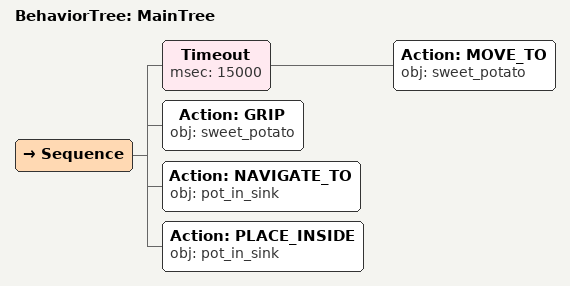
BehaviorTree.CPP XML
<root main_tree_to_execute="MainTree">
  <BehaviorTree ID="MainTree">
    <Sequence>
      <!-- Timeout: NAVIGATE_TO sweet_potato within 15s -->
      <Timeout msec="15000">
        <!-- Navigate to sweet_potato -->
        <Action ID="MOVE_TO" obj="sweet_potato" />
      </Timeout>
      <!-- Move to sweet_potato -->
      <Action ID="GRIP" obj="sweet_potato" />
      <!-- Grip sweet_potato -->
      <Action ID="NAVIGATE_TO" obj="pot_in_sink" />
      <!-- Place inside pot_in_sink -->
      <Action ID="PLACE_INSIDE" obj="pot_in_sink" />
    </Sequence>
  </BehaviorTree>
</root>
